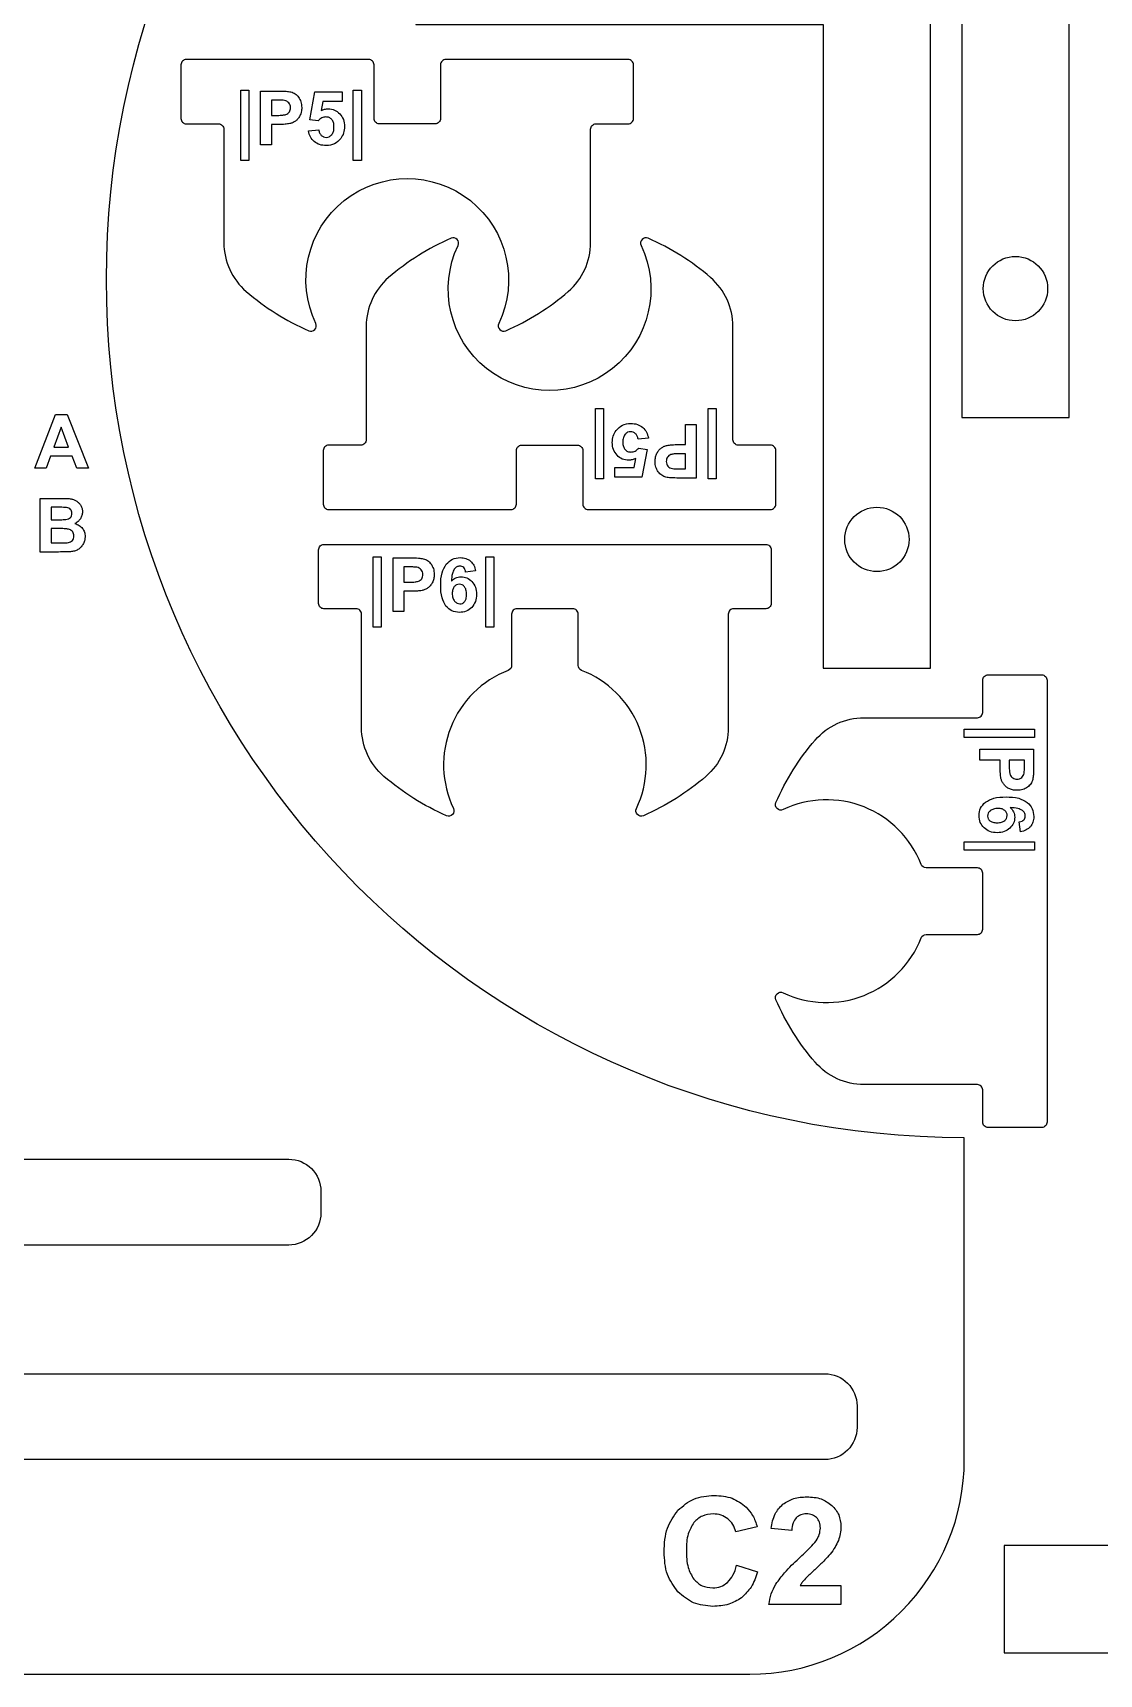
# Model space of a CAD drawing. Header units: millimetres. Extents: x -70 to 176, y 0 to 213.
# Drawn here: x 26.6 to 76.3, y 0 to 76.5 of the extents above; entities that cross this region are included whole.
import ezdxf

# ---------------------------------------------------------------- set-up
doc = ezdxf.new("R2010")
doc.units = ezdxf.units.MM
doc.layers.get('0').update_dxf_attribs({"linetype": 'CONTINUOUS'})

msp = doc.modelspace()

# ---------------------------------------------------------------- linework, layer by layer
for p, q in [((37.192, 71.283), (37.192, 73.783)), ((37.192, 73.783), (38.002, 73.783)), ((39.481, 72.447), (39.726, 73.749)), ((39.726, 73.749), (40.993, 73.749)), ((40.993, 73.749), (40.993, 73.3)), ((37.941, 73.36), (37.697, 73.36)), ((37.697, 73.36), (37.697, 72.65)), ((40.089, 73.3), (40.014, 72.876)), ((40.993, 73.3), (40.089, 73.3)), ((37.697, 72.65), (37.973, 72.65)), ((37.697, 72.226), (37.697, 71.283)), ((38.026, 72.226), (37.697, 72.226)), ((39.423, 71.926), (39.9, 71.975)), ((39.869, 72.391), (39.481, 72.447)), ((37.697, 71.283), (37.192, 71.283)), ((56.995, 57.305), (56.995, 58.248)), ((56.995, 58.248), (57.5, 58.248)), ((57.5, 58.248), (57.5, 55.748)), ((55.27, 57.605), (54.792, 57.556)), ((54.603, 56.231), (54.678, 56.655)), ((54.823, 57.14), (55.212, 57.083)), ((55.212, 57.083), (54.966, 55.782)), ((56.666, 57.305), (56.995, 57.305)), ((56.995, 56.881), (56.719, 56.881)), ((56.995, 56.171), (56.995, 56.881)), ((53.699, 55.782), (53.699, 56.231)), ((53.699, 56.231), (54.603, 56.231)), ((56.751, 56.171), (56.995, 56.171)), ((54.966, 55.782), (53.699, 55.782)), ((57.5, 55.748), (56.69, 55.748)), ((26.913, 52.299), (26.913, 54.799)), ((26.913, 54.799), (27.912, 54.799)), ((27.708, 54.383), (27.418, 54.383)), ((27.418, 54.383), (27.418, 53.805)), ((27.418, 53.805), (27.748, 53.805)), ((27.825, 53.389), (27.418, 53.389)), ((27.418, 53.389), (27.418, 52.72)), ((27.764, 52.299), (26.913, 52.299)), ((27.418, 52.72), (27.885, 52.72)), ((43.366, 49.526), (43.366, 52.026)), ((43.366, 52.026), (44.176, 52.026)), ((44.114, 51.603), (43.87, 51.603)), ((43.87, 51.603), (43.87, 50.894)), ((47.213, 51.414), (46.749, 51.363)), ((43.87, 50.894), (44.147, 50.894)), ((43.87, 50.469), (43.87, 49.526)), ((44.2, 50.469), (43.87, 50.469)), ((43.87, 49.526), (43.366, 49.526)), ((70.73, 42.602), (70.73, 43.107)), ((70.73, 43.107), (73.23, 43.107)), ((73.23, 43.107), (73.23, 42.297)), ((71.673, 42.602), (70.73, 42.602)), ((71.673, 42.273), (71.673, 42.602)), ((72.807, 42.602), (72.098, 42.602)), ((72.098, 42.602), (72.098, 42.326)), ((72.807, 42.358), (72.807, 42.602)), ((72.618, 39.26), (72.566, 39.723)), ((60.345, 6.868), (59.346, 6.629)), ((61.958, 6.69), (61.003, 6.786)), ((59.38, 5.084), (60.359, 4.774)), ((62.347, 4.136), (64.25, 4.136)), ((64.25, 4.136), (64.25, 3.246)), ((64.25, 3.246), (60.891, 3.246))]:
    msp.add_line(p, q)
for points in [[(-60, 0), (60, 0, 0.414214), (70, 10), (70, 25, -1), (70, 105), (70, 180, 0.414214), (60, 190), (27, 190), (27, 182.75), (-27, 182.75), (-27, 190), (-60, 190, 0.414214), (-70, 180), (-70, 105, -1), (-70, 25), (-70, 10, 0.414214)], [(36.519, 64.443, 0.075336), (39.437, 62.609, 0.693736), (39.763, 62.946, -1.584018), (48.294, 62.946, 0.693736), (48.62, 62.609, 0.075336), (51.537, 64.443, 0.218201), (52.578, 66.715), (52.578, 72.003, -0.414214), (52.828, 72.253), (54.328, 72.253, 0.414214), (54.578, 72.503), (54.578, 75.003, 0.414214), (54.328, 75.253), (45.828, 75.253, 0.414214), (45.578, 75.003), (45.578, 72.503, -0.414214), (45.328, 72.253), (42.728, 72.253, -0.414214), (42.478, 72.503), (42.478, 75.003, 0.414214), (42.228, 75.253), (33.728, 75.253, 0.414214), (33.478, 75.003), (33.478, 72.503, 0.414214), (33.728, 72.253), (35.228, 72.253, -0.414214), (35.478, 72.003), (35.478, 66.715, 0.218201)], [(58.173, 65.088, 0.075336), (55.255, 66.922, 0.693736), (54.93, 66.585, -1.584018), (46.398, 66.585, 0.693736), (46.073, 66.922, 0.075336), (43.155, 65.088, 0.218201), (42.114, 62.816), (42.114, 57.528, -0.414214), (41.864, 57.278), (40.364, 57.278, 0.414214), (40.114, 57.028), (40.114, 54.528, 0.414214), (40.364, 54.278), (48.864, 54.278, 0.414214), (49.114, 54.528), (49.114, 57.028, -0.414214), (49.364, 57.278), (51.964, 57.278, -0.414214), (52.214, 57.028), (52.214, 54.528, 0.414214), (52.464, 54.278), (60.964, 54.278, 0.414214), (61.214, 54.528), (61.214, 57.028, 0.414214), (60.964, 57.278), (59.464, 57.278, -0.414214), (59.214, 57.528), (59.214, 62.816, 0.218201)], [(54.712, 40.347, 0.436161), (52.156, 46.784, -0.309498), (51.996, 47.017), (51.996, 49.404, 0.414214), (51.746, 49.654), (49.146, 49.654, 0.414214), (48.896, 49.404), (48.896, 47.017, -0.309498), (48.737, 46.784, 0.436161), (46.181, 40.347, -0.693736), (45.855, 40.01, -0.075336), (42.938, 41.844, -0.218201), (41.896, 44.116), (41.896, 49.404, 0.414214), (41.646, 49.654), (40.146, 49.654, -0.414214), (39.896, 49.904), (39.896, 52.404, -0.414214), (40.146, 52.654), (60.746, 52.654, -0.414214), (60.996, 52.404), (60.996, 49.904, -0.414214), (60.746, 49.654), (59.246, 49.654, 0.414214), (58.996, 49.404), (58.996, 44.116, -0.218201), (57.955, 41.844, -0.075336), (55.038, 40.01, -0.693736)], [(61.551, 31.76, 0.436161), (67.988, 34.317, -0.309498), (68.221, 34.476), (70.608, 34.476, 0.414214), (70.858, 34.726), (70.858, 37.326, 0.414214), (70.608, 37.576), (68.221, 37.576, -0.309498), (67.988, 37.736, 0.436161), (61.551, 40.292, -0.693736), (61.214, 40.617, -0.075336), (63.048, 43.535, -0.218201), (65.32, 44.576), (70.608, 44.576, 0.414214), (70.858, 44.826), (70.858, 46.326, -0.414214), (71.108, 46.576), (73.608, 46.576, -0.414214), (73.858, 46.326), (73.858, 25.726, -0.414214), (73.608, 25.476), (71.108, 25.476, -0.414214), (70.858, 25.726), (70.858, 27.226, 0.414214), (70.608, 27.476), (65.32, 27.476, -0.218201), (63.048, 28.517, -0.075336), (61.214, 31.435, -0.693736)], [(-38.5, 24), (38.5, 24, -0.414214), (40, 22.5), (40, 21.5, -0.414214), (38.5, 20), (-38.5, 20, -0.414214), (-40, 21.5), (-40, 22.5, -0.414214)], [(-63.5, 14), (63.5, 14, -0.414214), (65, 12.5), (65, 11.5, -0.414214), (63.5, 10), (-63.5, 10, -0.414214), (-65, 11.5), (-65, 12.5, -0.414214)]]:
    msp.add_lwpolyline(points, format="xyb", close=True)
for points in [[(69.887, 58.573), (74.887, 58.573), (74.887, 98.573), (50.887, 98.573), (50.887, 88.573), (69.887, 88.573)], [(63.427, 46.887), (68.427, 46.887), (68.427, 86.887), (44.427, 86.887), (44.427, 76.887), (63.427, 76.887)], [(36.641, 73.825), (36.641, 70.548), (36.261, 70.548), (36.261, 73.825)], [(41.89, 73.825), (41.89, 70.548), (41.51, 70.548), (41.51, 73.825)], [(71.861, 6.001), (71.861, 1.001), (126.861, 1.001), (126.861, 6.001), (119.361, 6.001), (119.361, 58.001), (109.361, 58.001), (109.361, 69.001), (89.361, 69.001), (89.361, 58.001), (79.361, 58.001), (79.361, 6.001)], [(52.802, 55.706), (52.802, 58.983), (53.182, 58.983), (53.182, 55.706)], [(58.051, 55.706), (58.051, 58.983), (58.431, 58.983), (58.431, 55.706)], [(27.631, 58.701), (28.165, 58.701), (29.166, 56.201), (28.617, 56.201), (28.398, 56.769), (27.399, 56.769), (27.193, 56.201), (26.657, 56.201)], [(27.892, 58.118), (27.554, 57.19), (28.236, 57.19)], [(42.815, 52.069), (42.815, 48.791), (42.435, 48.791), (42.435, 52.069)], [(48.064, 52.069), (48.064, 48.791), (47.684, 48.791), (47.684, 52.069)], [(73.272, 43.658), (69.995, 43.658), (69.995, 44.038), (73.272, 44.038)], [(73.272, 38.409), (69.995, 38.409), (69.995, 38.789), (73.272, 38.789)]]:
    msp.add_lwpolyline(points, close=True)
for centre in [(72.387, 64.573), (65.927, 52.887)]:
    msp.add_circle(centre, 1.5)
for points, knots in [([(38.002, 73.783), (38.129, 73.784), (38.33, 73.785), (38.529, 73.756), (38.602, 73.745)], [0, 0, 0, 0, 0.03804021, 0.06021807, 0.06021807, 0.06021807, 0.06021807]), ([(38.602, 73.745), (38.672, 73.72), (38.812, 73.67), (38.912, 73.558), (38.962, 73.501)], [0, 0, 0, 0, 0.02166575, 0.04414519, 0.04414519, 0.04414519, 0.04414519]), ([(38.962, 73.501), (39.004, 73.43), (39.094, 73.281), (39.103, 73.106), (39.107, 73.014)], [0, 0, 0, 0, 0.02417586, 0.05151041, 0.05151041, 0.05151041, 0.05151041]), ([(38.304, 73.343), (38.259, 73.348), (38.138, 73.361), (38.017, 73.36), (37.941, 73.36)], [0, 0, 0, 0, 0.01365994, 0.03638733, 0.03638733, 0.03638733, 0.03638733]), ([(37.973, 72.65), (38.057, 72.65), (38.191, 72.649), (38.322, 72.678), (38.372, 72.69)], [0, 0, 0, 0, 0.02491697, 0.0402094, 0.0402094, 0.0402094, 0.0402094]), ([(38.507, 73.232), (38.478, 73.259), (38.42, 73.313), (38.343, 73.333), (38.304, 73.343)], [0, 0, 0, 0, 0.01159194, 0.02345664, 0.02345664, 0.02345664, 0.02345664]), ([(38.372, 72.69), (38.404, 72.704), (38.466, 72.733), (38.509, 72.786), (38.53, 72.812)], [0, 0, 0, 0, 0.0102881, 0.02022628, 0.02022628, 0.02022628, 0.02022628]), ([(38.587, 73.007), (38.584, 73.05), (38.579, 73.133), (38.53, 73.2), (38.507, 73.232)], [0, 0, 0, 0, 0.01260906, 0.02432942, 0.02432942, 0.02432942, 0.02432942]), ([(38.53, 72.812), (38.547, 72.842), (38.581, 72.902), (38.585, 72.971), (38.587, 73.007)], [0, 0, 0, 0, 0.01000234, 0.02050238, 0.02050238, 0.02050238, 0.02050238]), ([(39.107, 73.014), (39.105, 72.942), (39.1, 72.808), (39.048, 72.684), (39.024, 72.627)], [0, 0, 0, 0, 0.02129135, 0.03990052, 0.03990052, 0.03990052, 0.03990052]), ([(40.014, 72.876), (40.068, 72.899), (40.172, 72.945), (40.286, 72.952), (40.342, 72.956)], [0, 0, 0, 0, 0.01727983, 0.03394235, 0.03394235, 0.03394235, 0.03394235]), ([(40.342, 72.956), (40.444, 72.946), (40.649, 72.926), (40.805, 72.791), (40.882, 72.724)], [0, 0, 0, 0, 0.03002457, 0.06015237, 0.06015237, 0.06015237, 0.06015237]), ([(40.882, 72.724), (40.947, 72.638), (41.082, 72.461), (41.096, 72.238), (41.104, 72.122)], [0, 0, 0, 0, 0.03140768, 0.06541454, 0.06541454, 0.06541454, 0.06541454]), ([(38.55, 72.262), (38.476, 72.251), (38.302, 72.227), (38.127, 72.226), (38.026, 72.226)], [0, 0, 0, 0, 0.02228897, 0.05252903, 0.05252903, 0.05252903, 0.05252903]), ([(38.811, 72.38), (38.769, 72.353), (38.688, 72.301), (38.594, 72.274), (38.55, 72.262)], [0, 0, 0, 0, 0.01496233, 0.02887549, 0.02887549, 0.02887549, 0.02887549]), ([(39.024, 72.627), (38.995, 72.578), (38.938, 72.483), (38.853, 72.414), (38.811, 72.38)], [0, 0, 0, 0, 0.0169151, 0.03276119, 0.03276119, 0.03276119, 0.03276119]), ([(39.684, 71.426), (39.618, 71.495), (39.483, 71.636), (39.443, 71.827), (39.423, 71.926)], [0, 0, 0, 0, 0.02790433, 0.05738376, 0.05738376, 0.05738376, 0.05738376]), ([(40.239, 72.574), (40.171, 72.565), (40.028, 72.546), (39.924, 72.444), (39.869, 72.391)], [0, 0, 0, 0, 0.02009321, 0.04225919, 0.04225919, 0.04225919, 0.04225919]), ([(39.9, 71.975), (39.909, 71.925), (39.927, 71.828), (39.991, 71.754), (40.021, 71.718)], [0, 0, 0, 0, 0.01507093, 0.02882651, 0.02882651, 0.02882651, 0.02882651]), ([(40.508, 72.459), (40.471, 72.492), (40.394, 72.561), (40.292, 72.569), (40.239, 72.574)], [0, 0, 0, 0, 0.01468016, 0.02993947, 0.02993947, 0.02993947, 0.02993947]), ([(40.507, 71.746), (40.537, 71.795), (40.606, 71.908), (40.609, 72.04), (40.611, 72.113)], [0, 0, 0, 0, 0.01716005, 0.03878273, 0.03878273, 0.03878273, 0.03878273]), ([(40.611, 72.113), (40.609, 72.182), (40.605, 72.307), (40.538, 72.412), (40.508, 72.459)], [0, 0, 0, 0, 0.02030856, 0.03664588, 0.03664588, 0.03664588, 0.03664588]), ([(41.104, 72.122), (41.097, 72.022), (41.082, 71.824), (40.977, 71.655), (40.925, 71.571)], [0, 0, 0, 0, 0.02954471, 0.0587, 0.0587, 0.0587, 0.0587]), ([(40.248, 71.24), (40.14, 71.246), (39.935, 71.258), (39.764, 71.372), (39.684, 71.426)], [0, 0, 0, 0, 0.03176234, 0.06040899, 0.06040899, 0.06040899, 0.06040899]), ([(40.021, 71.718), (40.056, 71.691), (40.124, 71.636), (40.21, 71.628), (40.253, 71.624)], [0, 0, 0, 0, 0.01294798, 0.02553594, 0.02553594, 0.02553594, 0.02553594]), ([(40.925, 71.571), (40.835, 71.474), (40.651, 71.278), (40.384, 71.253), (40.248, 71.24)], [0, 0, 0, 0, 0.03825618, 0.07771557, 0.07771557, 0.07771557, 0.07771557]), ([(40.253, 71.624), (40.302, 71.629), (40.4, 71.64), (40.471, 71.71), (40.507, 71.746)], [0, 0, 0, 0, 0.0141871, 0.02892179, 0.02892179, 0.02892179, 0.02892179]), ([(53.767, 57.96), (53.857, 58.056), (54.041, 58.252), (54.308, 58.278), (54.444, 58.291)], [0, 0, 0, 0, 0.03825618, 0.07771557, 0.07771557, 0.07771557, 0.07771557]), ([(54.444, 58.291), (54.552, 58.285), (54.757, 58.273), (54.928, 58.159), (55.009, 58.105)], [0, 0, 0, 0, 0.03176234, 0.06040899, 0.06040899, 0.06040899, 0.06040899]), ([(53.588, 57.409), (53.595, 57.509), (53.61, 57.707), (53.715, 57.876), (53.767, 57.96)], [0, 0, 0, 0, 0.02954471, 0.0587, 0.0587, 0.0587, 0.0587]), ([(53.81, 56.807), (53.745, 56.893), (53.611, 57.07), (53.596, 57.293), (53.588, 57.409)], [0, 0, 0, 0, 0.03140768, 0.06541454, 0.06541454, 0.06541454, 0.06541454]), ([(54.185, 57.785), (54.155, 57.736), (54.086, 57.623), (54.083, 57.491), (54.081, 57.418)], [0, 0, 0, 0, 0.01716005, 0.03878273, 0.03878273, 0.03878273, 0.03878273]), ([(54.081, 57.418), (54.083, 57.348), (54.087, 57.224), (54.154, 57.119), (54.184, 57.072)], [0, 0, 0, 0, 0.02030856, 0.03664588, 0.03664588, 0.03664588, 0.03664588]), ([(54.439, 57.907), (54.391, 57.902), (54.292, 57.891), (54.221, 57.821), (54.185, 57.785)], [0, 0, 0, 0, 0.0141871, 0.02892179, 0.02892179, 0.02892179, 0.02892179]), ([(54.671, 57.812), (54.636, 57.84), (54.568, 57.895), (54.482, 57.903), (54.439, 57.907)], [0, 0, 0, 0, 0.01294798, 0.02553594, 0.02553594, 0.02553594, 0.02553594]), ([(54.792, 57.556), (54.783, 57.606), (54.765, 57.703), (54.701, 57.777), (54.671, 57.812)], [0, 0, 0, 0, 0.01507093, 0.02882651, 0.02882651, 0.02882651, 0.02882651]), ([(55.009, 58.105), (55.074, 58.036), (55.209, 57.895), (55.249, 57.704), (55.27, 57.605)], [0, 0, 0, 0, 0.02790433, 0.05738376, 0.05738376, 0.05738376, 0.05738376]), ([(54.35, 56.575), (54.248, 56.585), (54.043, 56.604), (53.888, 56.74), (53.81, 56.807)], [0, 0, 0, 0, 0.03002457, 0.06015237, 0.06015237, 0.06015237, 0.06015237]), ([(54.184, 57.072), (54.222, 57.039), (54.298, 56.97), (54.4, 56.962), (54.453, 56.957)], [0, 0, 0, 0, 0.01468016, 0.02993947, 0.02993947, 0.02993947, 0.02993947]), ([(54.678, 56.655), (54.625, 56.632), (54.52, 56.586), (54.406, 56.579), (54.35, 56.575)], [0, 0, 0, 0, 0.01727983, 0.03394235, 0.03394235, 0.03394235, 0.03394235]), ([(54.453, 56.957), (54.521, 56.966), (54.664, 56.985), (54.768, 57.087), (54.823, 57.14)], [0, 0, 0, 0, 0.02009321, 0.04225919, 0.04225919, 0.04225919, 0.04225919]), ([(55.585, 56.517), (55.587, 56.589), (55.592, 56.723), (55.644, 56.847), (55.669, 56.904)], [0, 0, 0, 0, 0.02129135, 0.03990052, 0.03990052, 0.03990052, 0.03990052]), ([(55.669, 56.904), (55.698, 56.953), (55.754, 57.048), (55.839, 57.117), (55.881, 57.151)], [0, 0, 0, 0, 0.0169151, 0.03276119, 0.03276119, 0.03276119, 0.03276119]), ([(55.881, 57.151), (55.923, 57.178), (56.005, 57.23), (56.098, 57.257), (56.143, 57.269)], [0, 0, 0, 0, 0.01496233, 0.02887549, 0.02887549, 0.02887549, 0.02887549]), ([(56.162, 56.719), (56.146, 56.689), (56.111, 56.629), (56.107, 56.56), (56.105, 56.524)], [0, 0, 0, 0, 0.01000234, 0.02050238, 0.02050238, 0.02050238, 0.02050238]), ([(56.143, 57.269), (56.216, 57.28), (56.39, 57.304), (56.565, 57.305), (56.666, 57.305)], [0, 0, 0, 0, 0.02228897, 0.05252903, 0.05252903, 0.05252903, 0.05252903]), ([(56.32, 56.841), (56.288, 56.827), (56.226, 56.798), (56.183, 56.745), (56.162, 56.719)], [0, 0, 0, 0, 0.0102881, 0.02022628, 0.02022628, 0.02022628, 0.02022628]), ([(56.719, 56.881), (56.636, 56.881), (56.501, 56.882), (56.37, 56.853), (56.32, 56.841)], [0, 0, 0, 0, 0.02491697, 0.0402094, 0.0402094, 0.0402094, 0.0402094]), ([(55.73, 56.03), (55.688, 56.101), (55.598, 56.25), (55.589, 56.425), (55.585, 56.517)], [0, 0, 0, 0, 0.02417586, 0.05151041, 0.05151041, 0.05151041, 0.05151041]), ([(56.09, 55.786), (56.021, 55.811), (55.88, 55.861), (55.78, 55.973), (55.73, 56.03)], [0, 0, 0, 0, 0.02166575, 0.04414519, 0.04414519, 0.04414519, 0.04414519]), ([(56.105, 56.524), (56.108, 56.481), (56.113, 56.398), (56.162, 56.331), (56.185, 56.299)], [0, 0, 0, 0, 0.01260906, 0.02432942, 0.02432942, 0.02432942, 0.02432942]), ([(56.185, 56.299), (56.214, 56.272), (56.272, 56.218), (56.349, 56.198), (56.388, 56.188)], [0, 0, 0, 0, 0.01159194, 0.02345664, 0.02345664, 0.02345664, 0.02345664]), ([(56.388, 56.188), (56.434, 56.183), (56.554, 56.17), (56.676, 56.171), (56.751, 56.171)], [0, 0, 0, 0, 0.01365994, 0.03638733, 0.03638733, 0.03638733, 0.03638733]), ([(56.69, 55.748), (56.563, 55.747), (56.362, 55.746), (56.163, 55.775), (56.09, 55.786)], [0, 0, 0, 0, 0.03804021, 0.06021807, 0.06021807, 0.06021807, 0.06021807]), ([(28.139, 54.374), (28.091, 54.377), (27.947, 54.384), (27.803, 54.383), (27.708, 54.383)], [0, 0, 0, 0, 0.01455187, 0.04315944, 0.04315944, 0.04315944, 0.04315944]), ([(27.912, 54.799), (27.999, 54.799), (28.147, 54.799), (28.294, 54.782), (28.355, 54.774)], [0, 0, 0, 0, 0.02590691, 0.04435389, 0.04435389, 0.04435389, 0.04435389]), ([(28.329, 54.287), (28.304, 54.309), (28.249, 54.356), (28.178, 54.368), (28.139, 54.374)], [0, 0, 0, 0, 0.00985317, 0.02130635, 0.02130635, 0.02130635, 0.02130635]), ([(28.355, 54.774), (28.402, 54.764), (28.494, 54.744), (28.576, 54.695), (28.616, 54.671)], [0, 0, 0, 0, 0.01433046, 0.02822388, 0.02822388, 0.02822388, 0.02822388]), ([(28.616, 54.671), (28.653, 54.642), (28.728, 54.584), (28.781, 54.503), (28.807, 54.462)], [0, 0, 0, 0, 0.01396303, 0.02853986, 0.02853986, 0.02853986, 0.02853986]), ([(28.807, 54.462), (28.83, 54.417), (28.875, 54.325), (28.881, 54.222), (28.884, 54.17)], [0, 0, 0, 0, 0.0149838, 0.03051461, 0.03051461, 0.03051461, 0.03051461]), ([(27.748, 53.805), (27.828, 53.805), (27.951, 53.804), (28.073, 53.811), (28.115, 53.813)], [0, 0, 0, 0, 0.02391803, 0.03668135, 0.03668135, 0.03668135, 0.03668135]), ([(28.115, 53.813), (28.155, 53.82), (28.231, 53.833), (28.291, 53.881), (28.319, 53.903)], [0, 0, 0, 0, 0.01195873, 0.02258304, 0.02258304, 0.02258304, 0.02258304]), ([(28.319, 53.903), (28.341, 53.93), (28.386, 53.988), (28.391, 54.06), (28.393, 54.098)], [0, 0, 0, 0, 0.01023484, 0.02132634, 0.02132634, 0.02132634, 0.02132634]), ([(28.393, 54.098), (28.391, 54.134), (28.387, 54.203), (28.348, 54.26), (28.329, 54.287)], [0, 0, 0, 0, 0.01062998, 0.02024621, 0.02024621, 0.02024621, 0.02024621]), ([(28.79, 53.848), (28.755, 53.802), (28.686, 53.709), (28.584, 53.655), (28.533, 53.628)], [0, 0, 0, 0, 0.01699895, 0.03416716, 0.03416716, 0.03416716, 0.03416716]), ([(28.533, 53.628), (28.604, 53.603), (28.739, 53.555), (28.837, 53.451), (28.884, 53.401)], [0, 0, 0, 0, 0.02211985, 0.04236677, 0.04236677, 0.04236677, 0.04236677]), ([(28.884, 54.17), (28.88, 54.113), (28.872, 53.998), (28.817, 53.898), (28.79, 53.848)], [0, 0, 0, 0, 0.01700551, 0.03395414, 0.03395414, 0.03395414, 0.03395414]), ([(28.273, 53.353), (28.219, 53.363), (28.071, 53.391), (27.92, 53.39), (27.825, 53.389)], [0, 0, 0, 0, 0.01656893, 0.04499788, 0.04499788, 0.04499788, 0.04499788]), ([(28.231, 52.736), (28.267, 52.745), (28.336, 52.762), (28.389, 52.811), (28.414, 52.835)], [0, 0, 0, 0, 0.01079942, 0.02117619, 0.02117619, 0.02117619, 0.02117619]), ([(28.431, 53.239), (28.41, 53.263), (28.367, 53.314), (28.305, 53.34), (28.273, 53.353)], [0, 0, 0, 0, 0.00951141, 0.01973115, 0.01973115, 0.01973115, 0.01973115]), ([(28.414, 52.835), (28.435, 52.865), (28.479, 52.929), (28.483, 53.007), (28.485, 53.048)], [0, 0, 0, 0, 0.01068434, 0.02277311, 0.02277311, 0.02277311, 0.02277311]), ([(28.485, 53.048), (28.483, 53.083), (28.48, 53.151), (28.447, 53.21), (28.431, 53.239)], [0, 0, 0, 0, 0.01049152, 0.02010355, 0.02010355, 0.02010355, 0.02010355]), ([(28.884, 53.401), (28.92, 53.344), (28.993, 53.229), (29.002, 53.093), (29.007, 53.024)], [0, 0, 0, 0, 0.01971918, 0.04020112, 0.04020112, 0.04020112, 0.04020112]), ([(29.007, 53.024), (29.004, 52.967), (28.996, 52.852), (28.951, 52.746), (28.928, 52.692)], [0, 0, 0, 0, 0.01693519, 0.03433303, 0.03433303, 0.03433303, 0.03433303]), ([(28.373, 52.316), (28.301, 52.312), (28.098, 52.3), (27.895, 52.3), (27.764, 52.299)], [0, 0, 0, 0, 0.02155819, 0.06091299, 0.06091299, 0.06091299, 0.06091299]), ([(27.885, 52.72), (27.959, 52.72), (28.075, 52.719), (28.19, 52.731), (28.231, 52.736)], [0, 0, 0, 0, 0.02230039, 0.03467498, 0.03467498, 0.03467498, 0.03467498]), ([(28.711, 52.435), (28.661, 52.406), (28.556, 52.344), (28.436, 52.326), (28.373, 52.316)], [0, 0, 0, 0, 0.0171883, 0.03615452, 0.03615452, 0.03615452, 0.03615452]), ([(28.928, 52.692), (28.899, 52.641), (28.843, 52.542), (28.755, 52.47), (28.711, 52.435)], [0, 0, 0, 0, 0.017265, 0.03392143, 0.03392143, 0.03392143, 0.03392143]), ([(44.176, 52.026), (44.303, 52.027), (44.504, 52.029), (44.703, 51.999), (44.776, 51.988)], [0, 0, 0, 0, 0.03804021, 0.06021807, 0.06021807, 0.06021807, 0.06021807]), ([(45.844, 51.733), (45.935, 51.821), (46.119, 52), (46.375, 52.024), (46.503, 52.036)], [0, 0, 0, 0, 0.03702895, 0.07459568, 0.07459568, 0.07459568, 0.07459568]), ([(46.503, 52.036), (46.593, 52.031), (46.765, 52.02), (46.907, 51.923), (46.975, 51.877)], [0, 0, 0, 0, 0.02633092, 0.05060556, 0.05060556, 0.05060556, 0.05060556]), ([(44.478, 51.586), (44.432, 51.591), (44.312, 51.604), (44.19, 51.603), (44.114, 51.603)], [0, 0, 0, 0, 0.01365994, 0.03638733, 0.03638733, 0.03638733, 0.03638733]), ([(44.681, 51.475), (44.652, 51.502), (44.594, 51.556), (44.517, 51.576), (44.478, 51.586)], [0, 0, 0, 0, 0.01159194, 0.02345664, 0.02345664, 0.02345664, 0.02345664]), ([(44.761, 51.25), (44.758, 51.293), (44.752, 51.376), (44.704, 51.443), (44.681, 51.475)], [0, 0, 0, 0, 0.01260906, 0.02432942, 0.02432942, 0.02432942, 0.02432942]), ([(44.776, 51.988), (44.845, 51.964), (44.986, 51.913), (45.085, 51.801), (45.136, 51.744)], [0, 0, 0, 0, 0.02166575, 0.04414519, 0.04414519, 0.04414519, 0.04414519]), ([(45.136, 51.744), (45.178, 51.674), (45.268, 51.524), (45.276, 51.35), (45.281, 51.257)], [0, 0, 0, 0, 0.02417586, 0.05151041, 0.05151041, 0.05151041, 0.05151041]), ([(45.281, 51.257), (45.278, 51.185), (45.274, 51.051), (45.222, 50.927), (45.197, 50.87)], [0, 0, 0, 0, 0.02129135, 0.03990052, 0.03990052, 0.03990052, 0.03990052]), ([(45.589, 50.742), (45.592, 50.944), (45.597, 51.297), (45.77, 51.602), (45.844, 51.733)], [0, 0, 0, 0, 0.0594722, 0.1037321, 0.1037321, 0.1037321, 0.1037321]), ([(46.218, 51.506), (46.186, 51.437), (46.103, 51.258), (46.092, 51.06), (46.086, 50.938)], [0, 0, 0, 0, 0.02268979, 0.05876223, 0.05876223, 0.05876223, 0.05876223]), ([(46.475, 51.642), (46.425, 51.636), (46.323, 51.622), (46.254, 51.546), (46.218, 51.506)], [0, 0, 0, 0, 0.01441427, 0.02992719, 0.02992719, 0.02992719, 0.02992719]), ([(46.66, 51.574), (46.634, 51.594), (46.579, 51.635), (46.51, 51.64), (46.475, 51.642)], [0, 0, 0, 0, 0.00968897, 0.02018821, 0.02018821, 0.02018821, 0.02018821]), ([(46.749, 51.363), (46.743, 51.406), (46.731, 51.484), (46.682, 51.546), (46.66, 51.574)], [0, 0, 0, 0, 0.01282169, 0.02327435, 0.02327435, 0.02327435, 0.02327435]), ([(46.975, 51.877), (47.032, 51.815), (47.154, 51.683), (47.192, 51.507), (47.213, 51.414)], [0, 0, 0, 0, 0.02481317, 0.05288488, 0.05288488, 0.05288488, 0.05288488]), ([(44.147, 50.894), (44.23, 50.893), (44.365, 50.892), (44.496, 50.922), (44.546, 50.933)], [0, 0, 0, 0, 0.02491697, 0.0402094, 0.0402094, 0.0402094, 0.0402094]), ([(44.723, 50.505), (44.649, 50.494), (44.476, 50.47), (44.301, 50.469), (44.2, 50.469)], [0, 0, 0, 0, 0.02228897, 0.05252903, 0.05252903, 0.05252903, 0.05252903]), ([(44.546, 50.933), (44.577, 50.948), (44.639, 50.976), (44.682, 51.03), (44.704, 51.056)], [0, 0, 0, 0, 0.0102881, 0.02022628, 0.02022628, 0.02022628, 0.02022628]), ([(44.704, 51.056), (44.72, 51.085), (44.754, 51.145), (44.759, 51.215), (44.761, 51.25)], [0, 0, 0, 0, 0.01000234, 0.02050238, 0.02050238, 0.02050238, 0.02050238]), ([(44.985, 50.623), (44.943, 50.596), (44.861, 50.544), (44.768, 50.518), (44.723, 50.505)], [0, 0, 0, 0, 0.01496233, 0.02887549, 0.02887549, 0.02887549, 0.02887549]), ([(45.197, 50.87), (45.168, 50.821), (45.112, 50.726), (45.026, 50.657), (44.985, 50.623)], [0, 0, 0, 0, 0.0169151, 0.03276119, 0.03276119, 0.03276119, 0.03276119]), ([(45.833, 49.778), (45.763, 49.904), (45.596, 50.202), (45.592, 50.545), (45.589, 50.742)], [0, 0, 0, 0, 0.0429103, 0.1008505, 0.1008505, 0.1008505, 0.1008505]), ([(46.086, 50.938), (46.148, 51), (46.273, 51.122), (46.445, 51.14), (46.531, 51.149)], [0, 0, 0, 0, 0.02558779, 0.05058199, 0.05058199, 0.05058199, 0.05058199]), ([(46.222, 50.688), (46.194, 50.645), (46.132, 50.548), (46.129, 50.432), (46.127, 50.368)], [0, 0, 0, 0, 0.01520119, 0.03392074, 0.03392074, 0.03392074, 0.03392074]), ([(46.456, 50.796), (46.411, 50.792), (46.321, 50.782), (46.255, 50.72), (46.222, 50.688)], [0, 0, 0, 0, 0.01303156, 0.02639764, 0.02639764, 0.02639764, 0.02639764]), ([(46.694, 50.683), (46.661, 50.716), (46.594, 50.782), (46.502, 50.792), (46.456, 50.796)], [0, 0, 0, 0, 0.01370267, 0.02713622, 0.02713622, 0.02713622, 0.02713622]), ([(46.531, 51.149), (46.628, 51.14), (46.824, 51.119), (46.971, 50.988), (47.045, 50.921)], [0, 0, 0, 0, 0.02844035, 0.05757029, 0.05757029, 0.05757029, 0.05757029]), ([(46.79, 50.326), (46.789, 50.398), (46.786, 50.526), (46.722, 50.636), (46.694, 50.683)], [0, 0, 0, 0, 0.02125915, 0.03752295, 0.03752295, 0.03752295, 0.03752295]), ([(47.045, 50.921), (47.107, 50.837), (47.237, 50.662), (47.252, 50.444), (47.259, 50.331)], [0, 0, 0, 0, 0.03070607, 0.06396667, 0.06396667, 0.06396667, 0.06396667]), ([(46.456, 49.483), (46.335, 49.496), (46.093, 49.521), (45.92, 49.692), (45.833, 49.778)], [0, 0, 0, 0, 0.03526542, 0.07072032, 0.07072032, 0.07072032, 0.07072032]), ([(46.127, 50.368), (46.129, 50.297), (46.134, 50.167), (46.203, 50.058), (46.234, 50.008)], [0, 0, 0, 0, 0.02087186, 0.0382252, 0.0382252, 0.0382252, 0.0382252]), ([(46.234, 50.008), (46.27, 49.971), (46.338, 49.9), (46.434, 49.887), (46.48, 49.881)], [0, 0, 0, 0, 0.01494299, 0.02836977, 0.02836977, 0.02836977, 0.02836977]), ([(46.48, 49.881), (46.522, 49.885), (46.608, 49.894), (46.67, 49.954), (46.701, 49.985)], [0, 0, 0, 0, 0.01246728, 0.02513188, 0.02513188, 0.02513188, 0.02513188]), ([(46.701, 49.985), (46.727, 50.029), (46.787, 50.134), (46.789, 50.256), (46.79, 50.326)], [0, 0, 0, 0, 0.01525403, 0.03575285, 0.03575285, 0.03575285, 0.03575285]), ([(47.259, 50.331), (47.252, 50.211), (47.237, 49.983), (47.099, 49.802), (47.034, 49.715)], [0, 0, 0, 0, 0.03503035, 0.06686281, 0.06686281, 0.06686281, 0.06686281]), ([(47.034, 49.715), (46.952, 49.648), (46.784, 49.509), (46.567, 49.492), (46.456, 49.483)], [0, 0, 0, 0, 0.03103943, 0.0636615, 0.0636615, 0.0636615, 0.0636615]), ([(71.709, 41.749), (71.698, 41.823), (71.674, 41.997), (71.673, 42.172), (71.673, 42.273)], [0, 0, 0, 0, 0.02228897, 0.05252903, 0.05252903, 0.05252903, 0.05252903]), ([(72.098, 42.326), (72.097, 42.242), (72.096, 42.108), (72.125, 41.977), (72.137, 41.927)], [0, 0, 0, 0, 0.02491697, 0.0402094, 0.0402094, 0.0402094, 0.0402094]), ([(72.79, 41.995), (72.795, 42.04), (72.808, 42.161), (72.807, 42.282), (72.807, 42.358)], [0, 0, 0, 0, 0.01365994, 0.03638733, 0.03638733, 0.03638733, 0.03638733]), ([(73.23, 42.297), (73.231, 42.17), (73.232, 41.968), (73.203, 41.77), (73.192, 41.696)], [0, 0, 0, 0, 0.03804021, 0.06021807, 0.06021807, 0.06021807, 0.06021807]), ([(71.827, 41.488), (71.8, 41.53), (71.748, 41.611), (71.721, 41.704), (71.709, 41.749)], [0, 0, 0, 0, 0.01496233, 0.02887549, 0.02887549, 0.02887549, 0.02887549]), ([(72.074, 41.275), (72.025, 41.304), (71.93, 41.36), (71.861, 41.446), (71.827, 41.488)], [0, 0, 0, 0, 0.0169151, 0.03276119, 0.03276119, 0.03276119, 0.03276119]), ([(72.137, 41.927), (72.151, 41.895), (72.18, 41.833), (72.233, 41.79), (72.26, 41.769)], [0, 0, 0, 0, 0.0102881, 0.02022628, 0.02022628, 0.02022628, 0.02022628]), ([(72.26, 41.769), (72.289, 41.752), (72.349, 41.718), (72.418, 41.714), (72.454, 41.712)], [0, 0, 0, 0, 0.01000234, 0.02050238, 0.02050238, 0.02050238, 0.02050238]), ([(72.454, 41.712), (72.497, 41.715), (72.58, 41.72), (72.647, 41.769), (72.679, 41.792)], [0, 0, 0, 0, 0.01260906, 0.02432942, 0.02432942, 0.02432942, 0.02432942]), ([(72.948, 41.337), (72.877, 41.294), (72.728, 41.204), (72.553, 41.196), (72.461, 41.192)], [0, 0, 0, 0, 0.02417586, 0.05151041, 0.05151041, 0.05151041, 0.05151041]), ([(72.679, 41.792), (72.706, 41.821), (72.76, 41.879), (72.78, 41.956), (72.79, 41.995)], [0, 0, 0, 0, 0.01159194, 0.02345664, 0.02345664, 0.02345664, 0.02345664]), ([(73.192, 41.696), (73.168, 41.627), (73.117, 41.486), (73.005, 41.387), (72.948, 41.337)], [0, 0, 0, 0, 0.02166575, 0.04414519, 0.04414519, 0.04414519, 0.04414519]), ([(70.687, 40.017), (70.7, 40.137), (70.724, 40.379), (70.896, 40.552), (70.981, 40.639)], [0, 0, 0, 0, 0.03526542, 0.07072032, 0.07072032, 0.07072032, 0.07072032]), ([(70.981, 40.639), (71.108, 40.71), (71.406, 40.876), (71.749, 40.88), (71.946, 40.883)], [0, 0, 0, 0, 0.0429103, 0.1008505, 0.1008505, 0.1008505, 0.1008505]), ([(71.946, 40.883), (72.148, 40.88), (72.501, 40.875), (72.806, 40.703), (72.937, 40.629)], [0, 0, 0, 0, 0.0594722, 0.1037321, 0.1037321, 0.1037321, 0.1037321]), ([(72.461, 41.192), (72.389, 41.194), (72.255, 41.199), (72.131, 41.251), (72.074, 41.275)], [0, 0, 0, 0, 0.02129135, 0.03990052, 0.03990052, 0.03990052, 0.03990052]), ([(72.937, 40.629), (73.025, 40.537), (73.203, 40.353), (73.228, 40.098), (73.24, 39.969)], [0, 0, 0, 0, 0.03702895, 0.07459568, 0.07459568, 0.07459568, 0.07459568]), ([(70.919, 39.439), (70.852, 39.52), (70.713, 39.688), (70.696, 39.905), (70.687, 40.017)], [0, 0, 0, 0, 0.03103943, 0.0636615, 0.0636615, 0.0636615, 0.0636615]), ([(71.212, 40.238), (71.175, 40.203), (71.104, 40.135), (71.091, 40.038), (71.085, 39.993)], [0, 0, 0, 0, 0.01494299, 0.02836977, 0.02836977, 0.02836977, 0.02836977]), ([(71.085, 39.993), (71.089, 39.95), (71.098, 39.864), (71.158, 39.802), (71.189, 39.771)], [0, 0, 0, 0, 0.01246728, 0.02513188, 0.02513188, 0.02513188, 0.02513188]), ([(71.572, 40.346), (71.501, 40.343), (71.371, 40.339), (71.261, 40.27), (71.212, 40.238)], [0, 0, 0, 0, 0.02087186, 0.0382252, 0.0382252, 0.0382252, 0.0382252]), ([(71.53, 39.682), (71.602, 39.684), (71.73, 39.686), (71.839, 39.75), (71.887, 39.778)], [0, 0, 0, 0, 0.02125915, 0.03752295, 0.03752295, 0.03752295, 0.03752295]), ([(71.892, 40.25), (71.849, 40.278), (71.752, 40.34), (71.636, 40.344), (71.572, 40.346)], [0, 0, 0, 0, 0.01520119, 0.03392074, 0.03392074, 0.03392074, 0.03392074]), ([(71.887, 39.778), (71.92, 39.812), (71.985, 39.878), (71.995, 39.971), (72, 40.017)], [0, 0, 0, 0, 0.01370267, 0.02713622, 0.02713622, 0.02713622, 0.02713622]), ([(72, 40.017), (71.996, 40.061), (71.986, 40.151), (71.924, 40.217), (71.892, 40.25)], [0, 0, 0, 0, 0.01303156, 0.02639764, 0.02639764, 0.02639764, 0.02639764]), ([(72.353, 39.942), (72.343, 39.845), (72.323, 39.649), (72.191, 39.502), (72.125, 39.428)], [0, 0, 0, 0, 0.02844035, 0.05757029, 0.05757029, 0.05757029, 0.05757029]), ([(72.71, 40.255), (72.641, 40.287), (72.462, 40.37), (72.263, 40.38), (72.142, 40.387)], [0, 0, 0, 0, 0.02268979, 0.05876223, 0.05876223, 0.05876223, 0.05876223]), ([(72.142, 40.387), (72.204, 40.324), (72.325, 40.2), (72.344, 40.027), (72.353, 39.942)], [0, 0, 0, 0, 0.02558779, 0.05058199, 0.05058199, 0.05058199, 0.05058199]), ([(72.566, 39.723), (72.61, 39.73), (72.688, 39.742), (72.75, 39.79), (72.778, 39.812)], [0, 0, 0, 0, 0.01282169, 0.02327435, 0.02327435, 0.02327435, 0.02327435]), ([(72.846, 39.998), (72.84, 40.047), (72.826, 40.149), (72.749, 40.219), (72.71, 40.255)], [0, 0, 0, 0, 0.01441427, 0.02992719, 0.02992719, 0.02992719, 0.02992719]), ([(72.778, 39.812), (72.798, 39.838), (72.839, 39.893), (72.844, 39.962), (72.846, 39.998)], [0, 0, 0, 0, 0.00968897, 0.02018821, 0.02018821, 0.02018821, 0.02018821]), ([(73.24, 39.969), (73.235, 39.879), (73.224, 39.708), (73.127, 39.566), (73.081, 39.497)], [0, 0, 0, 0, 0.02633092, 0.05060556, 0.05060556, 0.05060556, 0.05060556]), ([(71.535, 39.213), (71.415, 39.221), (71.187, 39.235), (71.006, 39.373), (70.919, 39.439)], [0, 0, 0, 0, 0.03503035, 0.06686281, 0.06686281, 0.06686281, 0.06686281]), ([(71.189, 39.771), (71.233, 39.745), (71.338, 39.685), (71.46, 39.683), (71.53, 39.682)], [0, 0, 0, 0, 0.01525403, 0.03575285, 0.03575285, 0.03575285, 0.03575285]), ([(72.125, 39.428), (72.041, 39.365), (71.866, 39.235), (71.648, 39.221), (71.535, 39.213)], [0, 0, 0, 0, 0.03070607, 0.06396667, 0.06396667, 0.06396667, 0.06396667]), ([(73.081, 39.497), (73.019, 39.44), (72.887, 39.319), (72.711, 39.28), (72.618, 39.26)], [0, 0, 0, 0, 0.02481317, 0.05288488, 0.05288488, 0.05288488, 0.05288488]), ([(56.648, 7.64), (56.885, 7.842), (57.373, 8.257), (58.013, 8.306), (58.343, 8.331)], [0, 0, 0, 0, 0.0908266, 0.1872856, 0.1872856, 0.1872856, 0.1872856]), ([(58.343, 8.331), (58.63, 8.312), (59.181, 8.277), (59.622, 7.947), (59.833, 7.789)], [0, 0, 0, 0, 0.0842326, 0.161682, 0.161682, 0.161682, 0.161682]), ([(59.833, 7.789), (59.942, 7.663), (60.176, 7.393), (60.286, 7.051), (60.345, 6.868)], [0, 0, 0, 0, 0.0491493, 0.1063084, 0.1063084, 0.1063084, 0.1063084]), ([(61.003, 6.786), (61.039, 7.024), (61.103, 7.459), (61.403, 7.778), (61.539, 7.922)], [0, 0, 0, 0, 0.0702117, 0.1282594, 0.1282594, 0.1282594, 0.1282594]), ([(61.539, 7.922), (61.703, 8.022), (62.048, 8.233), (62.453, 8.255), (62.664, 8.266)], [0, 0, 0, 0, 0.0568569, 0.1193562, 0.1193562, 0.1193562, 0.1193562]), ([(62.664, 8.266), (62.892, 8.254), (63.32, 8.232), (63.666, 7.983), (63.827, 7.867)], [0, 0, 0, 0, 0.0668299, 0.125293, 0.125293, 0.125293, 0.125293]), ([(63.827, 7.867), (63.951, 7.725), (64.199, 7.44), (64.233, 7.064), (64.25, 6.875)], [0, 0, 0, 0, 0.0548632, 0.1103645, 0.1103645, 0.1103645, 0.1103645]), ([(56.003, 5.701), (56.021, 6.084), (56.054, 6.793), (56.46, 7.373), (56.648, 7.64)], [0, 0, 0, 0, 0.1120534, 0.2081127, 0.2081127, 0.2081127, 0.2081127]), ([(57.39, 7.069), (57.289, 6.899), (57.055, 6.503), (57.048, 6.04), (57.044, 5.776)], [0, 0, 0, 0, 0.0583614, 0.1358415, 0.1358415, 0.1358415, 0.1358415]), ([(58.292, 7.468), (58.116, 7.452), (57.77, 7.422), (57.515, 7.185), (57.39, 7.069)], [0, 0, 0, 0, 0.0513284, 0.101175, 0.101175, 0.101175, 0.101175]), ([(58.976, 7.243), (58.875, 7.309), (58.667, 7.444), (58.419, 7.46), (58.292, 7.468)], [0, 0, 0, 0, 0.03544384, 0.07308552, 0.07308552, 0.07308552, 0.07308552]), ([(59.346, 6.629), (59.31, 6.751), (59.239, 6.987), (59.062, 7.159), (58.976, 7.243)], [0, 0, 0, 0, 0.03738349, 0.07276081, 0.07276081, 0.07276081, 0.07276081]), ([(62.163, 7.291), (62.11, 7.213), (61.987, 7.033), (61.969, 6.814), (61.958, 6.69)], [0, 0, 0, 0, 0.02781551, 0.06437667, 0.06437667, 0.06437667, 0.06437667]), ([(62.64, 7.471), (62.547, 7.465), (62.369, 7.454), (62.229, 7.343), (62.163, 7.291)], [0, 0, 0, 0, 0.02732039, 0.0521527, 0.0521527, 0.0521527, 0.0521527]), ([(63.116, 7.299), (63.051, 7.349), (62.911, 7.456), (62.734, 7.466), (62.64, 7.471)], [0, 0, 0, 0, 0.02423606, 0.05164831, 0.05164831, 0.05164831, 0.05164831]), ([(63.288, 6.806), (63.284, 6.904), (63.275, 7.087), (63.166, 7.232), (63.116, 7.299)], [0, 0, 0, 0, 0.02867608, 0.05327394, 0.05327394, 0.05327394, 0.05327394]), ([(62.296, 5.401), (62.475, 5.565), (62.756, 5.823), (63.002, 6.114), (63.091, 6.22)], [0, 0, 0, 0, 0.0727817, 0.114179, 0.114179, 0.114179, 0.114179]), ([(63.091, 6.22), (63.148, 6.315), (63.258, 6.497), (63.279, 6.707), (63.288, 6.806)], [0, 0, 0, 0, 0.03302251, 0.06259986, 0.06259986, 0.06259986, 0.06259986]), ([(64.129, 6.232), (64.08, 6.125), (63.976, 5.898), (63.826, 5.699), (63.746, 5.592)], [0, 0, 0, 0, 0.03494811, 0.07476781, 0.07476781, 0.07476781, 0.07476781]), ([(64.25, 6.875), (64.245, 6.764), (64.236, 6.544), (64.165, 6.335), (64.129, 6.232)], [0, 0, 0, 0, 0.03309407, 0.06571862, 0.06571862, 0.06571862, 0.06571862]), ([(56.645, 3.841), (56.458, 4.1), (56.058, 4.653), (56.022, 5.337), (56.003, 5.701)], [0, 0, 0, 0, 0.0937994, 0.2005268, 0.2005268, 0.2005268, 0.2005268]), ([(57.044, 5.776), (57.047, 5.499), (57.052, 5.018), (57.286, 4.601), (57.385, 4.426)], [0, 0, 0, 0, 0.0816199, 0.141271, 0.141271, 0.141271, 0.141271]), ([(61.218, 4.202), (61.349, 4.381), (61.668, 4.817), (62.063, 5.185), (62.296, 5.401)], [0, 0, 0, 0, 0.0664118, 0.1615227, 0.1615227, 0.1615227, 0.1615227]), ([(63.746, 5.592), (63.666, 5.501), (63.469, 5.276), (63.249, 5.074), (63.118, 4.954)], [0, 0, 0, 0, 0.03640418, 0.08953399, 0.08953399, 0.08953399, 0.08953399]), ([(58.964, 4.279), (59.055, 4.384), (59.258, 4.618), (59.337, 4.919), (59.38, 5.084)], [0, 0, 0, 0, 0.04126914, 0.0916973, 0.0916973, 0.0916973, 0.0916973]), ([(60.359, 4.774), (60.278, 4.524), (60.127, 4.056), (59.774, 3.716), (59.61, 3.558)], [0, 0, 0, 0, 0.0773661, 0.1447593, 0.1447593, 0.1447593, 0.1447593]), ([(63.118, 4.954), (62.993, 4.84), (62.796, 4.661), (62.611, 4.471), (62.543, 4.402)], [0, 0, 0, 0, 0.05070468, 0.07973582, 0.07973582, 0.07973582, 0.07973582]), ([(58.282, 3.16), (57.966, 3.187), (57.347, 3.238), (56.876, 3.642), (56.645, 3.841)], [0, 0, 0, 0, 0.092304, 0.1813627, 0.1813627, 0.1813627, 0.1813627]), ([(57.385, 4.426), (57.508, 4.308), (57.756, 4.071), (58.099, 4.039), (58.271, 4.023)], [0, 0, 0, 0, 0.04949222, 0.09995963, 0.09995963, 0.09995963, 0.09995963]), ([(58.271, 4.023), (58.4, 4.033), (58.655, 4.054), (58.862, 4.204), (58.964, 4.279)], [0, 0, 0, 0, 0.03797415, 0.07511667, 0.07511667, 0.07511667, 0.07511667]), ([(60.891, 3.246), (60.919, 3.412), (60.975, 3.749), (61.136, 4.05), (61.218, 4.202)], [0, 0, 0, 0, 0.0503529, 0.1017328, 0.1017328, 0.1017328, 0.1017328]), ([(62.543, 4.402), (62.506, 4.358), (62.434, 4.274), (62.375, 4.18), (62.347, 4.136)], [0, 0, 0, 0, 0.01736496, 0.03309149, 0.03309149, 0.03309149, 0.03309149]), ([(59.61, 3.558), (59.417, 3.442), (59.009, 3.197), (58.533, 3.173), (58.282, 3.16)], [0, 0, 0, 0, 0.0664453, 0.1405706, 0.1405706, 0.1405706, 0.1405706])]:
    msp.add_open_spline(points, degree=3, knots=knots)

doc.saveas('drawing.dxf')
